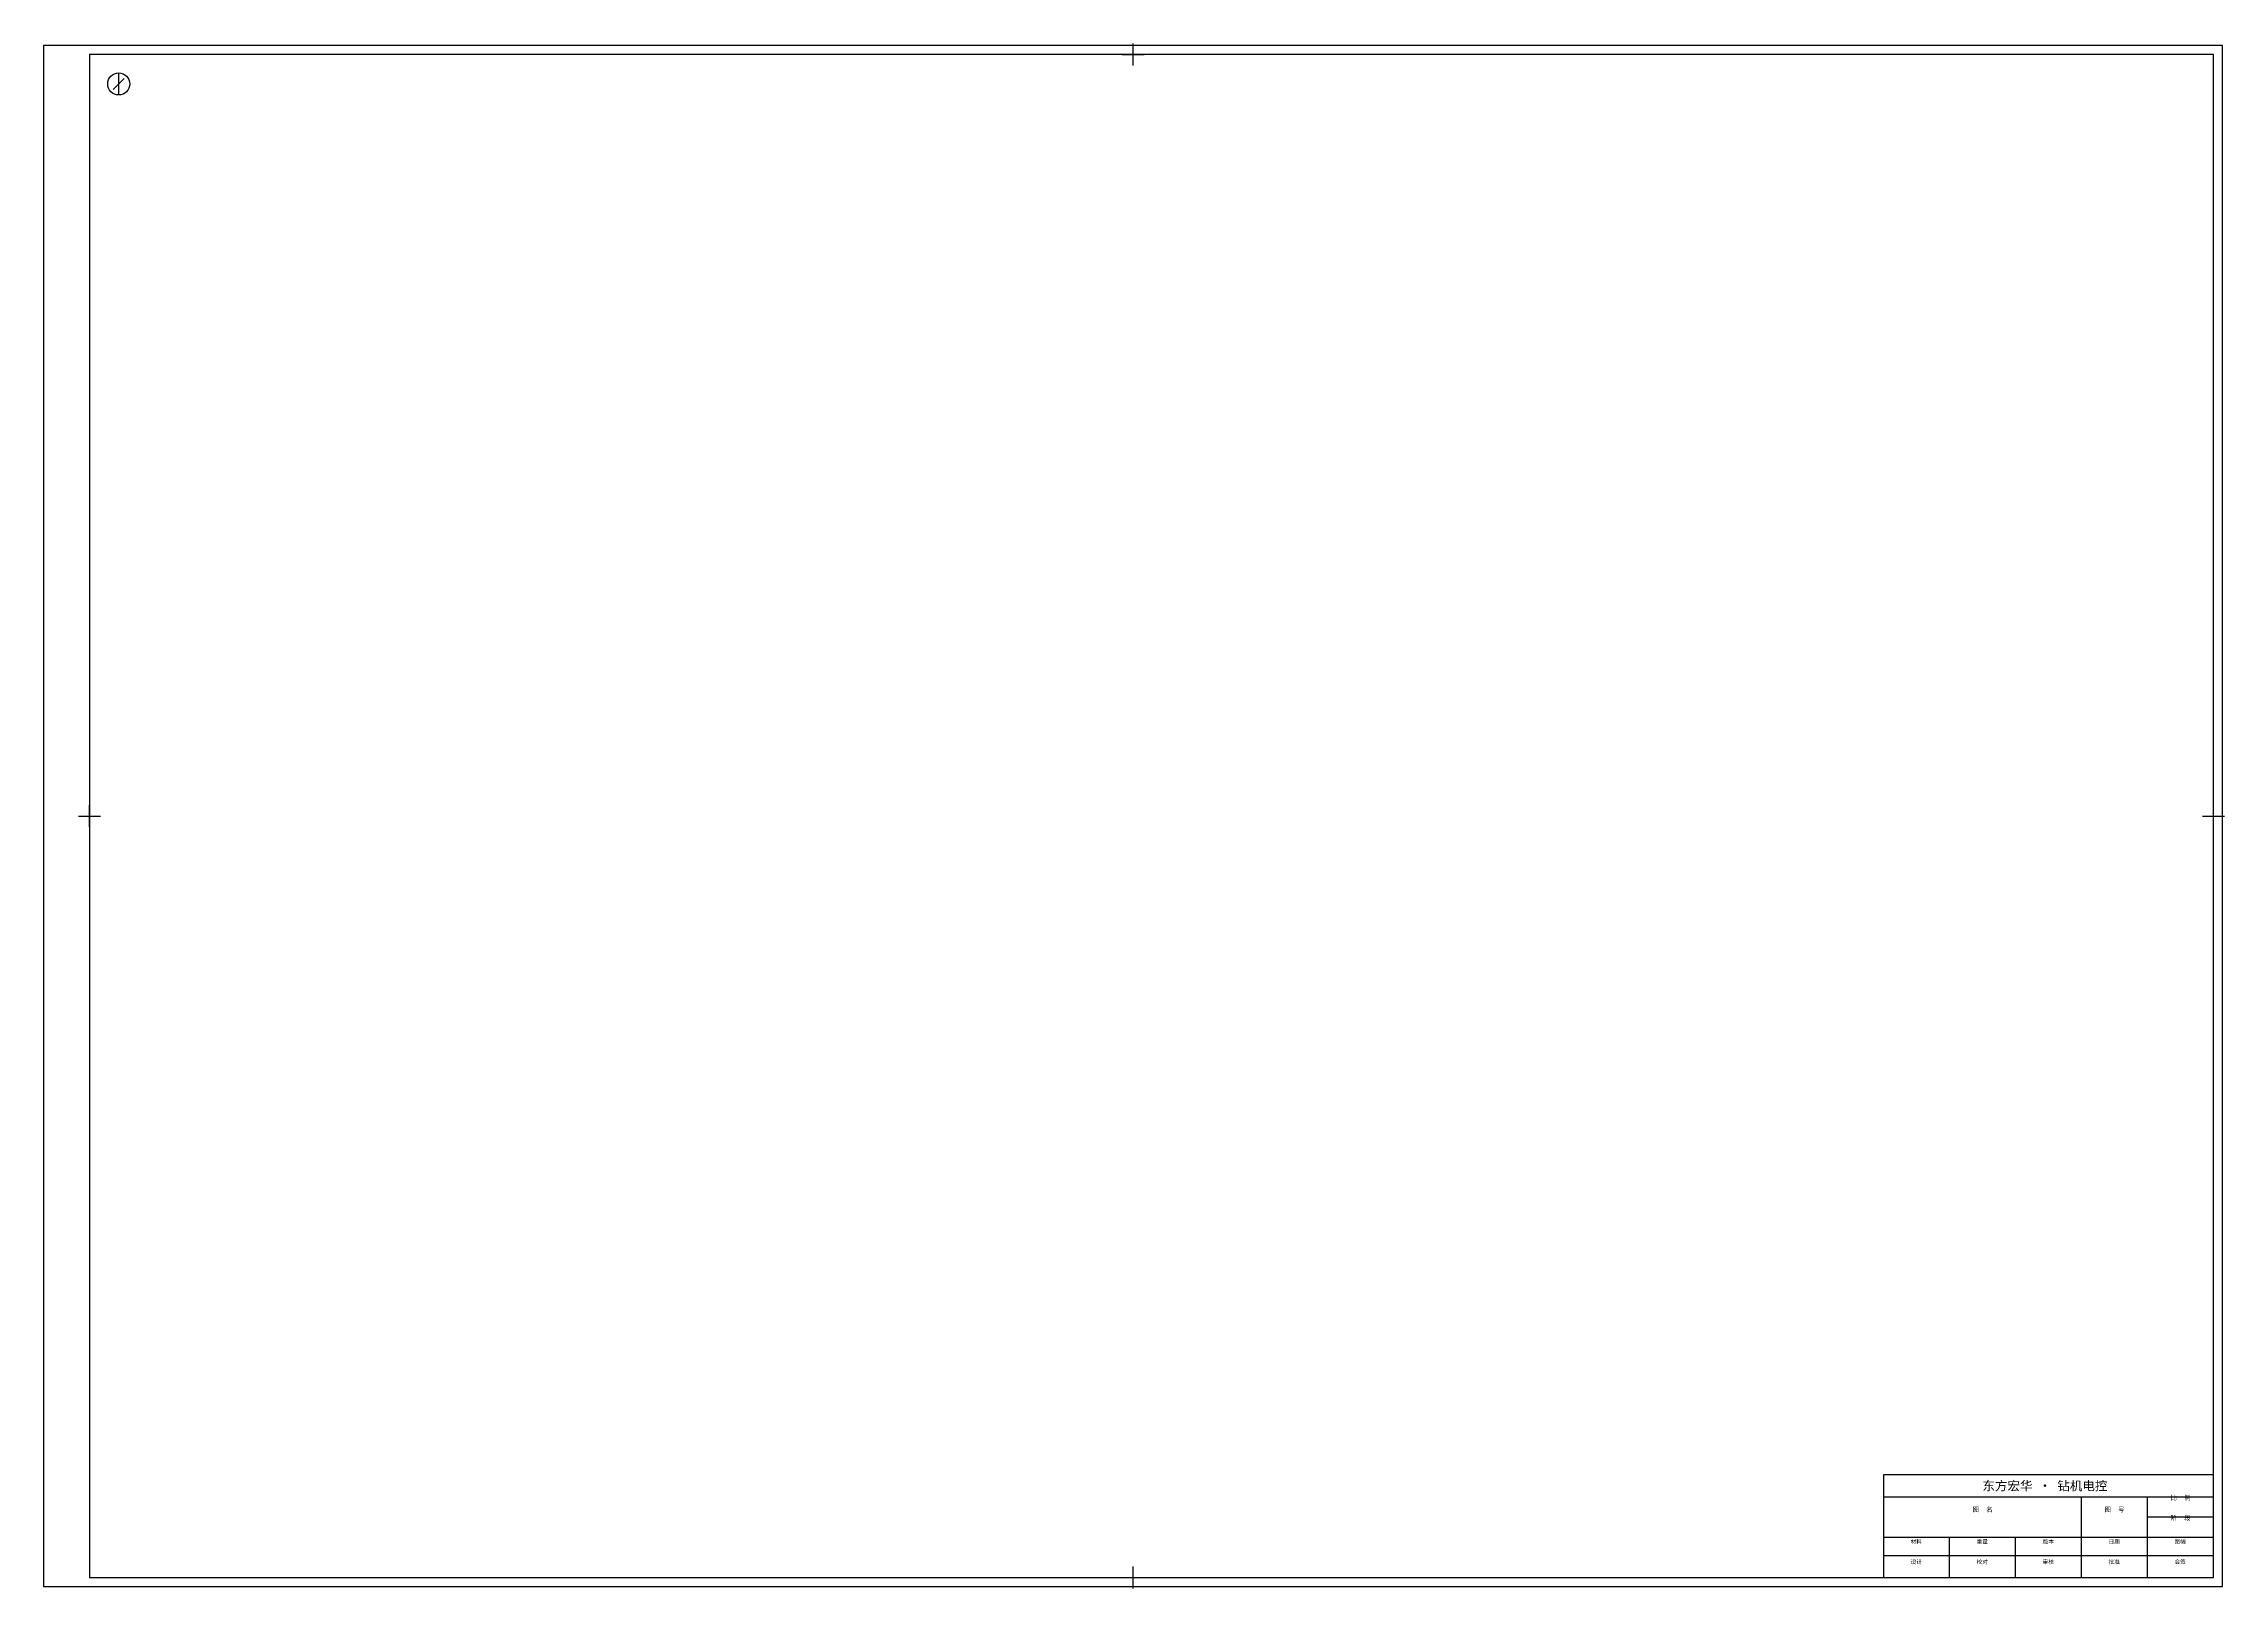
# Model space of a CAD drawing. Header units: metres. Extents: x 0 to 1190, y 0 to 843.
import ezdxf

# ---------------------------------------------------------------- set-up
doc = ezdxf.new("R2010")
doc.units = ezdxf.units.M
doc.layers.add('HH_TITLE', color=2, linetype='Continuous')
doc.styles.add('HH_CHN', font='simhei.ttf')

# ---------------------------------------------------------------- blocks, each defined once
blk = doc.blocks.new('HH_FRAME_A0')
at = {"layer": 'HH_TITLE'}
for p, q in [((588.5, 837), (600.5, 837)), ((594.5, 831), (594.5, 843)), ((41, 815), (41, 827)), ((41, 821), (44, 824)), ((41, 821), (38, 818)), ((19, 421.5), (31, 421.5)), ((25, 415.5), (25, 427.5)), ((1178, 421.5), (1190, 421.5)), ((1184, 415.5), (1184, 427.5)), ((1004, 50), (1184, 50)), ((1112, 28), (1112, 50)), ((1148, 28), (1148, 50)), ((1148, 39), (1184, 39)), ((1004, 28), (1184, 28)), ((1040, 18), (1040, 28)), ((1076, 18), (1076, 28)), ((1112, 18), (1112, 28)), ((1148, 18), (1148, 28)), ((594.5, 0), (594.5, 12)), ((1004, 18), (1184, 18)), ((1040, 6), (1040, 18)), ((1076, 6), (1076, 18)), ((1112, 6), (1112, 18)), ((1148, 6), (1148, 18)), ((588.5, 6), (600.5, 6))]:
    blk.add_line(p, q, dxfattribs=at)
for points in [[(0, 1), (1189, 1), (1189, 842), (0, 842)], [(25, 6), (1184, 6), (1184, 837), (25, 837)], [(1004, 6), (1184, 6), (1184, 62), (1004, 62)]]:
    blk.add_lwpolyline(points, close=True, dxfattribs=at)
blk.add_circle((41, 821), 6, dxfattribs=at)
at = {"layer": 'HH_TITLE', "style": 'HH_CHN'}
for s, height, p in [('东方宏华 · 钻机电控', 5, (1058, 53.5)), ('比  例', 2.5, (1160.6, 48.2)), ('图  名', 2.5, (1052.6, 41.8)), ('图  号', 2.5, (1124.6, 41.8)), ('阶  段', 2.5, (1160.6, 37.2)), ('材料', 2.2, (1018.8, 24.4)), ('重量', 2.2, (1054.8, 24.4)), ('版本', 2.2, (1090.8, 24.4)), ('日期', 2.2, (1126.8, 24.4)), ('图幅', 2.2, (1162.8, 24.4)), ('设计', 2.2, (1018.8, 13.4)), ('校对', 2.2, (1054.8, 13.4)), ('审核', 2.2, (1090.8, 13.4)), ('批准', 2.2, (1126.8, 13.4)), ('会签', 2.2, (1162.8, 13.4))]:
    blk.add_text(s, height=height, dxfattribs=at).set_placement(p)
for tag, p, height in [('TITLE', (1047.2, 32.5), 5), ('DWG_NO', (1122.4, 33.2), 3.5), ('SCALE', (1159.5, 43), 3), ('STAGE', (1159.5, 32), 3), ('MATERIAL', (1016, 19.1), 2.8), ('WEIGHT', (1052, 19.1), 2.8), ('VERSION', (1088, 19.1), 2.8), ('DATE', (1124, 19.1), 2.8), ('SHEET', (1160, 19.1), 2.8), ('DESIGN', (1016, 8.1), 2.8), ('CHECKED', (1052, 8.1), 2.8), ('REVIEWED', (1088, 8.1), 2.8), ('APPROVED', (1124, 8.1), 2.8), ('COUNTERSIGN', (1160, 8.1), 2.8)]:
    blk.add_attdef(tag, p, '', height=height, dxfattribs=at)

msp = doc.modelspace()

# ---------------------------------------------------------------- block references
msp.add_blockref('HH_FRAME_A0', (0, 0))

doc.saveas('drawing.dxf')
